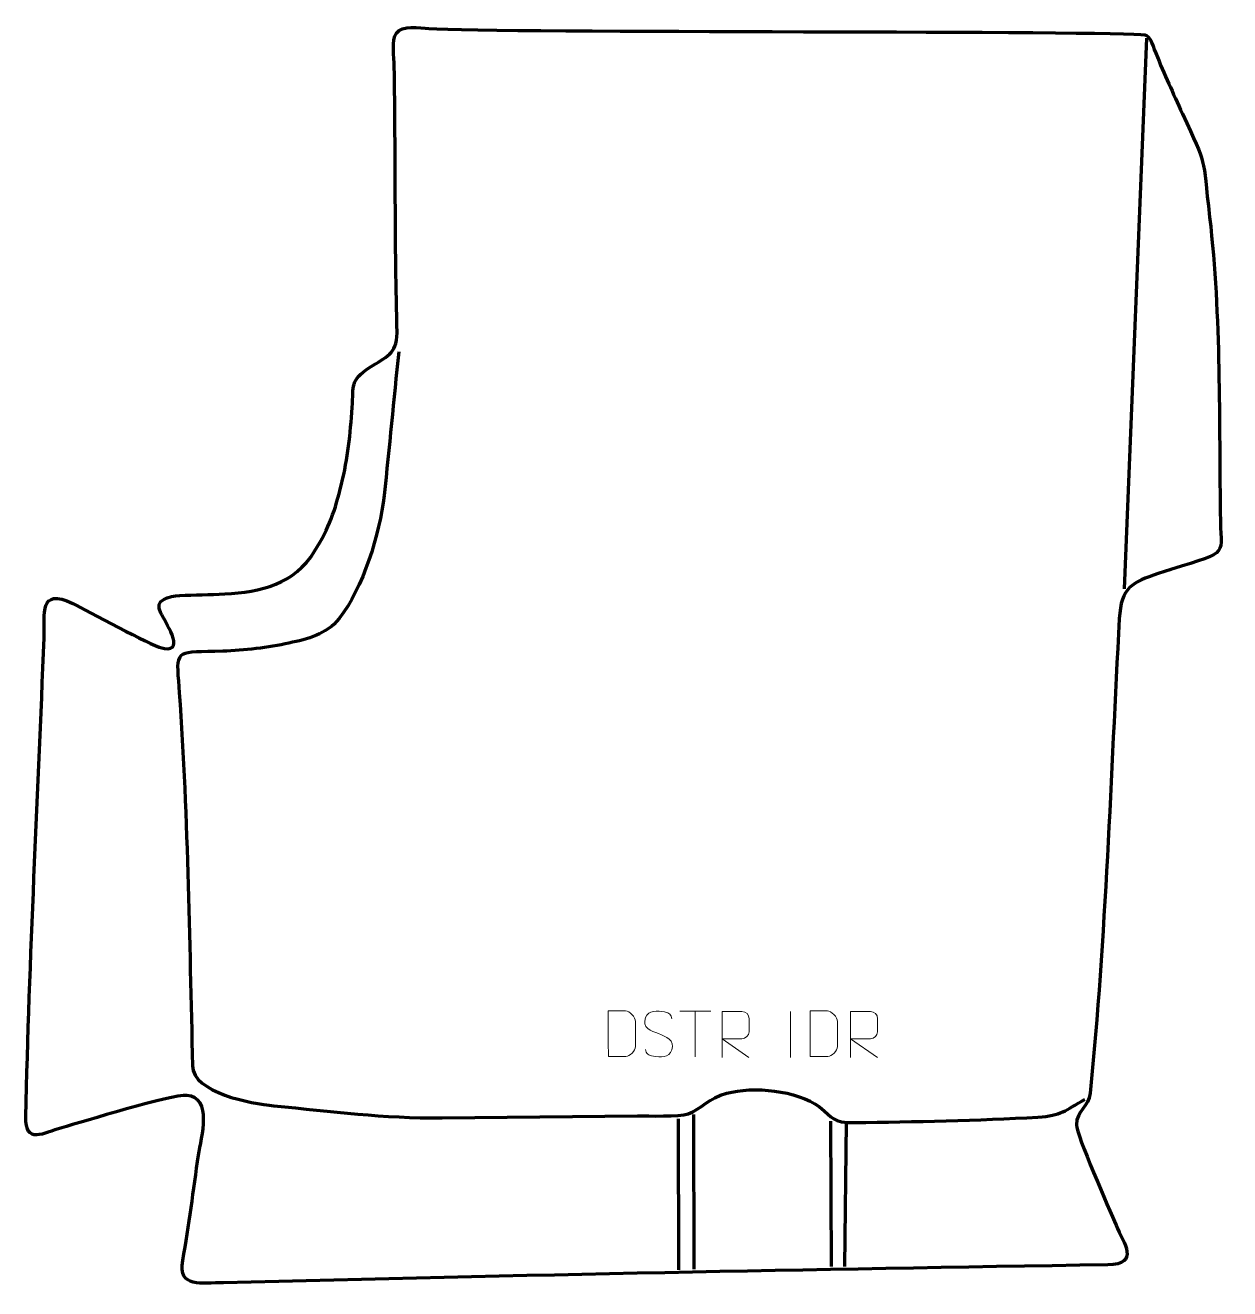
# Model space of a CAD drawing. Header units: millimetres. Extents: x -608 to 48, y 95 to 784.
import ezdxf

# ---------------------------------------------------------------- set-up
doc = ezdxf.new("R2010")
doc.units = ezdxf.units.MM
doc.header["$MEASUREMENT"] = 0
doc.layers.add('layer 2', color=7, linetype='Continuous')
doc.layers.add('layer 3', color=7, linetype='Continuous')

msp = doc.modelspace()

# ---------------------------------------------------------------- linework, layer by layer
at = {"layer": 'layer 2', "color": 140, "lineweight": 158}
for points in [[(3.0833, 776.692), (3.0833, 776.692), (-9.2202, 476.5881), (-9.2202, 476.5881)], [(-252.1085, 187.7944), (-252.1085, 187.7944), (-251.9762, 105.5089), (-251.9762, 105.5089)], [(-243.7741, 190.0434), (-243.7741, 190.0434), (-243.5095, 105.9058), (-243.5095, 105.9058)], [(-169.1615, 186.4715), (-169.1615, 186.4715), (-168.7646, 107.2287), (-168.7646, 107.2287)], [(-160.571, 185.8381), (-160.571, 185.8381), (-161.4885, 107.361), (-161.4885, 107.361)]]:
    msp.add_open_spline(points, degree=3, dxfattribs=at)
msp.add_open_spline([(-404.3757, 605.8371), (-407.0304, 579.7669), (-409.4232, 553.5336), (-412.3429, 527.5084), (-412.3429, 527.5084), (-414.6833, 506.6462), (-423.7716, 476.9241), (-436.8651, 460.3919), (-436.8651, 460.3919), (-443.7595, 451.6868), (-453.7861, 449.3159), (-464.1283, 447.0542), (-464.1283, 447.0542), (-475.4322, 444.5963), (-488.5769, 443.0195), (-500.173, 442.595), (-500.173, 442.595), (-524.9133, 441.7675), (-525.7574, 444.0888), (-524.4031, 426.3967), (-524.4031, 426.3967), (-519.1981, 358.401), (-518.4233, 285.0548), (-516.6627, 216.724), (-516.6627, 216.724), (-516.279, 201.834), (-485.1068, 196.0994), (-472.3438, 194.8732), (-472.3438, 194.8732), (-440.3409, 191.7985), (-413.0184, 187.9932), (-380.7192, 188.3144), (-380.7192, 188.3144), (-380.7192, 188.3144), (-274.3568, 189.3726), (-274.3568, 189.3726), (-274.3568, 189.3726), (-268.3936, 189.4129), (-251.4373, 188.8193), (-246.7552, 190.5049), (-246.7552, 190.5049), (-239.3843, 193.1585), (-235.5781, 199.0678), (-225.6841, 201.7061), (-225.6841, 201.7061), (-211.0805, 205.6004), (-187.5044, 203.4667), (-175.1584, 194.2184), (-175.1584, 194.2184), (-167.4511, 188.3313), (-168.4166, 185.6454), (-156.018, 185.7191), (-156.018, 185.7191), (-123.5576, 186.1904), (-88.589, 186.8772), (-56.1672, 188.7074), (-56.1672, 188.7074), (-43.3614, 189.4302), (-41.3831, 192.3236), (-30.6518, 198.3779)], degree=3, knots=[0, 0, 0, 0, 0.0625, 0.0625, 0.0625, 0.0625, 0.125, 0.125, 0.125, 0.125, 0.1875, 0.1875, 0.1875, 0.1875, 0.25, 0.25, 0.25, 0.25, 0.3125, 0.3125, 0.3125, 0.3125, 0.375, 0.375, 0.375, 0.375, 0.4375, 0.4375, 0.4375, 0.4375, 0.5, 0.5, 0.5, 0.5, 0.5625, 0.5625, 0.5625, 0.5625, 0.625, 0.625, 0.625, 0.625, 0.6875, 0.6875, 0.6875, 0.6875, 0.75, 0.75, 0.75, 0.75, 0.8125, 0.8125, 0.8125, 0.8125, 0.875, 0.875, 0.875, 0.875, 1, 1, 1, 1], dxfattribs=at)
at = {"layer": 'layer 3', "color": 242, "lineweight": 158}
msp.add_open_spline([(-533.4286, 444.4032), (-539.7947, 445.8319), (-573.7714, 464.6902), (-581.9572, 468.618), (-581.9572, 468.618), (-600.5345, 477.5318), (-597.0717, 463.1268), (-597.5666, 449.8905), (-597.5666, 449.8905), (-600.7887, 363.2631), (-605.6838, 275.395), (-607.4682, 188.8934), (-607.4682, 188.8934), (-607.7878, 173.3973), (-597.968, 180.0334), (-587.8904, 182.9144), (-587.8904, 182.9144), (-576.5096, 186.1681), (-527.9757, 201.0722), (-519.8219, 200.5119), (-519.8219, 200.5119), (-505.3948, 199.5205), (-511.8826, 177.8434), (-513.3629, 168.0373), (-513.3629, 168.0373), (-516.272, 148.7656), (-518.5272, 129.8102), (-522.0109, 110.5209), (-522.0109, 110.5209), (-524.7846, 95.1628), (-511.5336, 98.6185), (-499.7931, 98.3655), (-499.7931, 98.3655), (-339.5443, 102.5934), (-179.6618, 105.5806), (-18.1254, 108.1884), (-18.1254, 108.1884), (-0.5116, 108.4728), (-9.2681, 120.0374), (-13.5946, 129.7866), (-13.5946, 129.7866), (-17.3101, 138.4887), (-35.2531, 179.2987), (-35.2153, 184.4253), (-35.2153, 184.4253), (-35.1568, 192.3491), (-28.4638, 194.271), (-27.7019, 201.8231), (-27.7019, 201.8231), (-19.1578, 286.5223), (-16.5036, 375.0881), (-11.8271, 460.2621), (-11.8271, 460.2621), (-10.8766, 477.5738), (-4.7858, 480.2354), (9.4122, 484.9012), (9.4122, 484.9012), (48.337, 497.6927), (43.6182, 492.8701), (43.2723, 513.5264), (43.2723, 513.5264), (42.3572, 568.1774), (43.7806, 624.9767), (37.3931, 679.1402), (37.3931, 679.1402), (33.2686, 714.721), (36.332, 705.5194), (22.5324, 735.5906), (22.5324, 735.5906), (17.2146, 747.1787), (12.944, 756.6449), (7.9988, 768.6037), (7.9988, 768.6037), (5.8328, 774.0298), (5.018, 777.9927), (2.0717, 778.569), (2.0717, 778.569), (-10.2583, 780.9811), (-351.3483, 779.5647), (-387.9685, 782.0747), (-387.9685, 782.0747), (-392.9278, 782.4146), (-402.5119, 783.7908), (-405.6495, 779.5529), (-405.6495, 779.5529), (-408.3646, 775.8856), (-406.8697, 766.0452), (-406.7926, 761.2557), (-406.7926, 761.2557), (-406.015, 712.9355), (-406.5487, 664.4116), (-405.2267, 616.1474), (-405.2267, 616.1474), (-405.6589, 603.9863), (-410.9138, 603.418), (-420.2441, 597.1907), (-420.2441, 597.1907), (-430.7997, 590.1455), (-428.8833, 587.6898), (-429.6963, 575.454), (-429.6963, 575.454), (-430.6683, 560.8277), (-432.0809, 547.9435), (-435.521, 533.6353), (-435.521, 533.6353), (-439.0899, 519.0968), (-442.1541, 510.1216), (-450.152, 497.1362), (-450.152, 497.1362), (-461.2598, 479.1017), (-479.3147, 475.0128), (-499.0769, 473.8212), (-499.0769, 473.8212), (-507.2587, 473.3506), (-515.6272, 473.503), (-523.6758, 472.9857), (-523.6758, 472.9857), (-529.3545, 472.6207), (-537.8015, 470.9796), (-533.9438, 463.3492), (-533.9438, 463.3492), (-531.9397, 459.3851), (-520.2773, 442.0647), (-532.0331, 444.1551), (-532.0331, 444.1551), (-532.0331, 444.1551), (-533.4286, 444.4032), (-533.4286, 444.4032)], degree=3, knots=[0, 0, 0, 0, 0.03030303, 0.03030303, 0.03030303, 0.03030303, 0.06060606, 0.06060606, 0.06060606, 0.06060606, 0.09090909, 0.09090909, 0.09090909, 0.09090909, 0.12121212, 0.12121212, 0.12121212, 0.12121212, 0.15151515, 0.15151515, 0.15151515, 0.15151515, 0.18181818, 0.18181818, 0.18181818, 0.18181818, 0.21212121, 0.21212121, 0.21212121, 0.21212121, 0.24242424, 0.24242424, 0.24242424, 0.24242424, 0.27272727, 0.27272727, 0.27272727, 0.27272727, 0.3030303, 0.3030303, 0.3030303, 0.3030303, 0.33333333, 0.33333333, 0.33333333, 0.33333333, 0.36363636, 0.36363636, 0.36363636, 0.36363636, 0.39393939, 0.39393939, 0.39393939, 0.39393939, 0.42424242, 0.42424242, 0.42424242, 0.42424242, 0.45454545, 0.45454545, 0.45454545, 0.45454545, 0.48484848, 0.48484848, 0.48484848, 0.48484848, 0.51515152, 0.51515152, 0.51515152, 0.51515152, 0.54545455, 0.54545455, 0.54545455, 0.54545455, 0.57575758, 0.57575758, 0.57575758, 0.57575758, 0.60606061, 0.60606061, 0.60606061, 0.60606061, 0.63636364, 0.63636364, 0.63636364, 0.63636364, 0.66666667, 0.66666667, 0.66666667, 0.66666667, 0.6969697, 0.6969697, 0.6969697, 0.6969697, 0.72727273, 0.72727273, 0.72727273, 0.72727273, 0.75757576, 0.75757576, 0.75757576, 0.75757576, 0.78787879, 0.78787879, 0.78787879, 0.78787879, 0.81818182, 0.81818182, 0.81818182, 0.81818182, 0.84848485, 0.84848485, 0.84848485, 0.84848485, 0.87878788, 0.87878788, 0.87878788, 0.87878788, 0.90909091, 0.90909091, 0.90909091, 0.90909091, 0.93939394, 0.93939394, 0.93939394, 0.93939394, 1, 1, 1, 1], dxfattribs=at)
at = {"layer": 'layer 3', "color": 250, "lineweight": 9}
for points, knots in [([(-290.1619, 221.7338), (-287.8301, 221.7342), (-282.8799, 221.7102), (-280.5484, 221.7099), (-280.5484, 221.7099), (-278.6234, 221.6045), (-275.3048, 225.1461), (-275.316, 227.1634), (-275.316, 227.1634), (-275.3164, 232.9335), (-275.3164, 235.1032), (-275.316, 240.8725), (-275.316, 240.8725), (-275.3203, 243.0106), (-278.6948, 246.6707), (-280.8472, 246.6572), (-280.8472, 246.6572), (-283.1729, 246.6572), (-287.8972, 246.6572), (-290.2233, 246.6572), (-290.2233, 246.6572), (-290.2229, 240.9103), (-290.1616, 227.4811), (-290.1619, 221.7338)], [0, 0, 0, 0, 0.14285714, 0.14285714, 0.14285714, 0.14285714, 0.28571429, 0.28571429, 0.28571429, 0.28571429, 0.42857143, 0.42857143, 0.42857143, 0.42857143, 0.57142857, 0.57142857, 0.57142857, 0.57142857, 0.71428571, 0.71428571, 0.71428571, 0.71428571, 1, 1, 1, 1]), ([(-262.7696, 234.1824), (-267.0179, 235.6528), (-271.926, 237.4486), (-269.9209, 242.9689), (-269.9209, 242.9689), (-268.4174, 247.1088), (-263.2038, 246.7203), (-259.6002, 246.1192), (-259.6002, 246.1192), (-256.7396, 245.642), (-255.8749, 244.4288), (-255.5643, 242.3447)], [0, 0, 0, 0, 0.25, 0.25, 0.25, 0.25, 0.5, 0.5, 0.5, 0.5, 1, 1, 1, 1]), ([(-228.1926, 221.2522), (-228.1926, 221.2522), (-228.1926, 246.2057), (-228.1926, 246.2057), (-228.1926, 246.2057), (-224.5978, 246.2057), (-221.0023, 246.2057), (-217.4071, 246.2057), (-217.4071, 246.2057), (-215.0818, 246.168), (-213.5245, 244.678), (-213.5286, 242.3116), (-213.5286, 242.3116), (-213.529, 240.2761), (-213.529, 237.2167), (-213.5286, 235.1807), (-213.5286, 235.1807), (-213.5351, 233.3052), (-215.3474, 231.3634), (-217.3569, 231.3443), (-217.3569, 231.3443), (-217.3569, 231.3443), (-228.1926, 231.3443), (-228.1926, 231.3443), (-228.1926, 231.3443), (-228.1926, 231.3443), (-213.5379, 221.2522), (-213.5379, 221.2522)], [0, 0, 0, 0, 0.125, 0.125, 0.125, 0.125, 0.25, 0.25, 0.25, 0.25, 0.375, 0.375, 0.375, 0.375, 0.5, 0.5, 0.5, 0.5, 0.625, 0.625, 0.625, 0.625, 0.75, 0.75, 0.75, 0.75, 1, 1, 1, 1]), ([(-180.1619, 221.7338), (-177.8301, 221.7342), (-172.8799, 221.7102), (-170.5484, 221.7099), (-170.5484, 221.7099), (-168.6234, 221.6045), (-165.3048, 225.1461), (-165.316, 227.1634), (-165.316, 227.1634), (-165.3164, 232.9335), (-165.3164, 235.1032), (-165.316, 240.8725), (-165.316, 240.8725), (-165.3203, 243.0106), (-168.6948, 246.6707), (-170.8472, 246.6572), (-170.8472, 246.6572), (-173.1729, 246.6572), (-177.8972, 246.6572), (-180.2233, 246.6572), (-180.2233, 246.6572), (-180.2229, 240.9103), (-180.1616, 227.4811), (-180.1619, 221.7338)], [0, 0, 0, 0, 0.14285714, 0.14285714, 0.14285714, 0.14285714, 0.28571429, 0.28571429, 0.28571429, 0.28571429, 0.42857143, 0.42857143, 0.42857143, 0.42857143, 0.57142857, 0.57142857, 0.57142857, 0.57142857, 0.71428571, 0.71428571, 0.71428571, 0.71428571, 1, 1, 1, 1]), ([(-158.1926, 221.2522), (-158.1926, 221.2522), (-158.1926, 246.2057), (-158.1926, 246.2057), (-158.1926, 246.2057), (-154.5978, 246.2057), (-151.0023, 246.2057), (-147.4071, 246.2057), (-147.4071, 246.2057), (-145.0818, 246.168), (-143.5245, 244.678), (-143.5286, 242.3116), (-143.5286, 242.3116), (-143.529, 240.2761), (-143.529, 237.2167), (-143.5286, 235.1807), (-143.5286, 235.1807), (-143.5351, 233.3052), (-145.3474, 231.3634), (-147.3569, 231.3443), (-147.3569, 231.3443), (-147.3569, 231.3443), (-158.1926, 231.3443), (-158.1926, 231.3443), (-158.1926, 231.3443), (-158.1926, 231.3443), (-143.5379, 221.2522), (-143.5379, 221.2522)], [0, 0, 0, 0, 0.125, 0.125, 0.125, 0.125, 0.25, 0.25, 0.25, 0.25, 0.375, 0.375, 0.375, 0.375, 0.5, 0.5, 0.5, 0.5, 0.625, 0.625, 0.625, 0.625, 0.75, 0.75, 0.75, 0.75, 1, 1, 1, 1]), ([(-262.7696, 234.1823), (-258.751, 232.5356), (-253.7215, 230.6473), (-255.5555, 225.287), (-255.5555, 225.287), (-257.0153, 221.0206), (-261.9261, 221.2773), (-265.6522, 221.832), (-265.6522, 221.832), (-268.4022, 222.2418), (-269.6231, 223.4553), (-270.0011, 225.5675)], [0, 0, 0, 0, 0.25, 0.25, 0.25, 0.25, 0.5, 0.5, 0.5, 0.5, 1, 1, 1, 1])]:
    msp.add_open_spline(points, degree=3, knots=knots, dxfattribs=at)
for points in [[(-251.2686, 246.4618), (-251.2686, 246.4618), (-234.2814, 246.4618), (-234.2814, 246.4618)], [(-242.7748, 221.5318), (-242.7748, 221.5318), (-242.7748, 246.4853), (-242.7748, 246.4853)], [(-190.8605, 246.216), (-190.8605, 246.216), (-190.8605, 221.2419), (-190.8605, 221.2419)]]:
    msp.add_open_spline(points, degree=3, dxfattribs=at)

doc.saveas('drawing.dxf')
